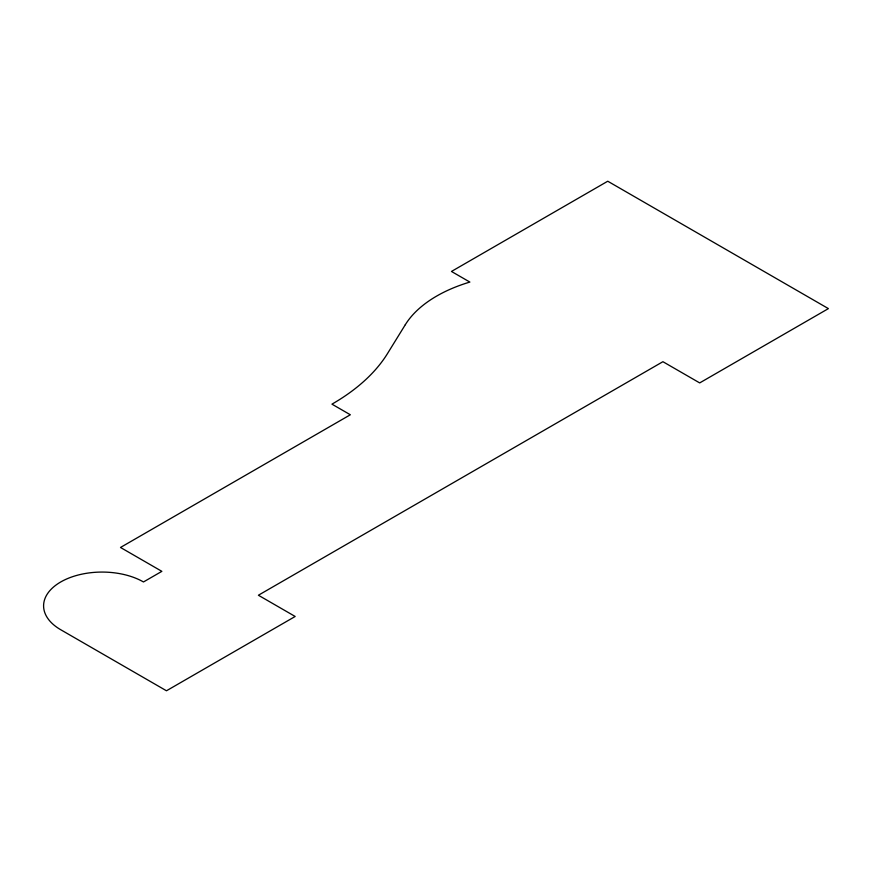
<?xml version="1.0" encoding="UTF-8"?>
<svg xmlns="http://www.w3.org/2000/svg" width="872" height="872" viewBox="0 0 872 872"><rect width="100%" height="100%" fill="white"/><g stroke="black" fill="none" stroke-linecap="round" stroke-linejoin="round"><path stroke-width="1.31" d="M405.327 324.689L387.462 353.618A234.742 135.531 0 0 1 331.949 404.15L350.337 414.767L120.5 547.463L161.865 571.345L143.477 581.962A58.511 33.779 0 0 0 60.735 581.962A58.511 33.779 0 0 0 60.735 629.737L166.465 690.777L295.172 616.471L258.395 595.238L662.916 361.695L699.693 382.917L828.4 308.612L607.751 181.223L451.467 271.454L469.855 282.07A133.612 77.139 0 0 0 405.327 324.689"/></g></svg>
